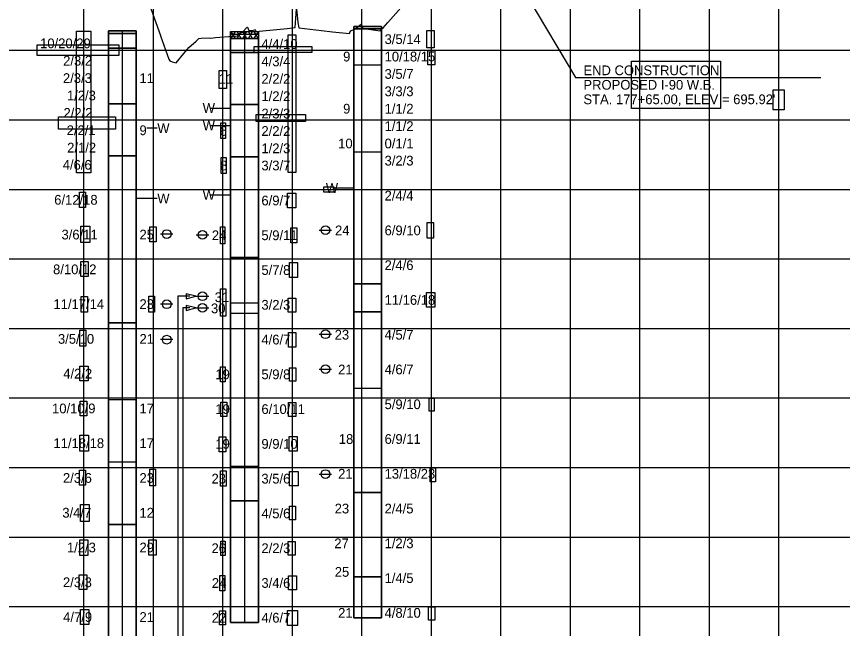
# Model space of a CAD drawing. Extents: x 2192268 to 2194187, y 666571 to 667671.
# Drawn here: x 2193051 to 2193646, y 666943 to 667383 of the extents above; entities that cross this region are included whole.
import ezdxf

# ---------------------------------------------------------------- set-up
doc = ezdxf.new("R2010")
doc.units = 0
for name, color, linetype in [('GT_Historic_Cells', 7, 'Continuous'), ('GT_Historic_Soil_Boring', 7, 'Continuous'), ('GT_Historic_Soil_Layers', 7, 'Continuous'), ('GT_Historic_Text', 7, 'Continuous'), ('GT_Project_Cells', 7, 'Continuous'), ('GT_Project_Text', 7, 'Continuous'), ('PF_P_Text', 7, 'Continuous'), ('PF_X_Ground_Line', 7, 'Continuous'), ('SH_Cut_Line', 7, 'Continuous'), ('SH_Major_Grid_Line', 7, 'Continuous')]:
    doc.layers.add(name, color=color, linetype=linetype)

msp = doc.modelspace()

# ---------------------------------------------------------------- linework, layer by layer
at = {"layer": 'GT_Historic_Cells'}
for p, q in [((2193190.31, 667317.26), (2193205.31, 667317.26)), ((2193152.41, 667302.76), (2193145.07, 667302.76)), ((2193190.31, 667304.76), (2193205.31, 667304.76)), ((2193190.31, 667254.76), (2193205.31, 667254.76)), ((2193278.92, 667259.76), (2193293.92, 667259.76)), ((2193152.41, 667252.26), (2193137.41, 667252.26))]:
    msp.add_line(p, q, dxfattribs=at)
at = {"layer": 'GT_Historic_Soil_Boring'}
for p, q in [((2193293.92, 667375.76), (2193313.92, 667375.76)), ((2193293.92, 667375.76), (2193293.92, 666950.76)), ((2193293.92, 667375.76), (2193293.92, 666950.76)), ((2193293.92, 667374.26), (2193313.92, 667374.26)), ((2193313.92, 667375.76), (2193313.92, 666950.76)), ((2193117.41, 667372.76), (2193137.41, 667372.76)), ((2193117.41, 667372.76), (2193117.41, 666922.76)), ((2193117.41, 667370.76), (2193137.41, 667370.76)), ((2193127.41, 667372.76), (2193127.41, 666922.76)), ((2193137.41, 667372.76), (2193137.41, 666922.76)), ((2193205.31, 667372.26), (2193225.31, 667372.26)), ((2193205.31, 667372.26), (2193205.31, 666947.26)), ((2193205.31, 667370.26), (2193225.31, 667370.26)), ((2193205.31, 667367.26), (2193225.31, 667367.26)), ((2193215.31, 667372.26), (2193215.31, 666947.26)), ((2193225.31, 667372.26), (2193225.31, 666947.26)), ((2193117.41, 667360.26), (2193137.41, 667360.26)), ((2193205.31, 667357.26), (2193225.31, 667357.26)), ((2193293.92, 667348.26), (2193313.92, 667348.26)), ((2193117.41, 667320.26), (2193137.41, 667320.26)), ((2193117.41, 667320.26), (2193137.41, 667320.26)), ((2193205.31, 667319.76), (2193225.31, 667319.76)), ((2193293.92, 667285.76), (2193313.92, 667285.76)), ((2193117.41, 667282.76), (2193137.41, 667282.76)), ((2193205.31, 667282.26), (2193225.31, 667282.26)), ((2193205.31, 667209.76), (2193225.31, 667209.76)), ((2193293.92, 667190.76), (2193313.92, 667190.76)), ((2193205.31, 667177.26), (2193225.31, 667177.26)), ((2193205.31, 667169.76), (2193225.31, 667169.76)), ((2193293.92, 667170.76), (2193313.92, 667170.76)), ((2193117.41, 667162.76), (2193137.41, 667162.76)), ((2193293.92, 667115.76), (2193313.92, 667115.76)), ((2193117.41, 667107.76), (2193137.41, 667107.76)), ((2193117.41, 667062.76), (2193137.41, 667062.76)), ((2193205.31, 667059.76), (2193225.31, 667059.76)), ((2193293.92, 667040.76), (2193313.92, 667040.76)), ((2193205.31, 667034.76), (2193225.31, 667034.76)), ((2193117.41, 667017.76), (2193137.41, 667017.76)), ((2193293.92, 666980.26), (2193313.92, 666980.26)), ((2193205.31, 666947.26), (2193225.31, 666947.26)), ((2193293.92, 666950.76), (2193313.92, 666950.76))]:
    msp.add_line(p, q, dxfattribs=at)
at = {"layer": 'GT_Historic_Soil_Layers'}
for p, q in [((2193205.31, 667367.26), (2193205.31, 667367.26)), ((2193205.8, 667367.26), (2193208.75, 667372.26)), ((2193208.75, 667367.26), (2193205.8, 667372.26)), ((2193209.94, 667367.26), (2193212.89, 667372.26)), ((2193212.89, 667367.26), (2193209.94, 667372.26)), ((2193214.08, 667367.26), (2193217.03, 667372.26)), ((2193217.03, 667367.26), (2193214.08, 667372.26)), ((2193218.21, 667367.26), (2193221.17, 667372.26)), ((2193221.17, 667367.26), (2193218.21, 667372.26)), ((2193222.35, 667367.26), (2193225.31, 667372.26)), ((2193225.31, 667367.26), (2193222.35, 667372.26))]:
    msp.add_line(p, q, dxfattribs=at)
for points in [[(2193293.92, 667375.76), (2193313.92, 667375.76), (2193313.92, 666950.76), (2193293.92, 666950.76)], [(2193293.92, 667374.26), (2193293.92, 667190.76), (2193313.92, 667190.76), (2193313.92, 667374.26)], [(2193117.41, 667372.76), (2193137.41, 667372.76), (2193137.41, 666922.76), (2193117.41, 666922.76)], [(2193205.31, 667372.26), (2193225.31, 667372.26), (2193225.31, 666947.26), (2193205.31, 666947.26)], [(2193205.31, 667209.76), (2193205.31, 667034.76), (2193225.31, 667034.76), (2193225.31, 667209.76)], [(2193293.92, 667170.76), (2193293.92, 667040.76), (2193313.92, 667040.76), (2193313.92, 667170.76)], [(2193117.41, 667162.76), (2193117.41, 667017.76), (2193137.41, 667017.76), (2193137.41, 667162.76)], [(2193293.92, 666980.26), (2193293.92, 666950.76), (2193313.92, 666950.76), (2193313.92, 666980.26)]]:
    msp.add_lwpolyline(points, close=True, dxfattribs=at)
for points in [[(2193313.92, 667374.26), (2193313.92, 667375.76), (2193293.92, 667375.76), (2193293.92, 667374.26), (2193313.92, 667374.26)], [(2193137.41, 667370.76), (2193137.41, 667372.76), (2193117.41, 667372.76), (2193117.41, 667370.76), (2193137.41, 667370.76)], [(2193117.41, 667360.71), (2193117.41, 667360.26), (2193137.41, 667360.26), (2193137.41, 667370.76), (2193117.41, 667370.76), (2193117.41, 667360.71)], [(2193205.31, 667367.26), (2193205.31, 667357.26), (2193225.31, 667357.26), (2193225.31, 667367.26), (2193205.31, 667367.26)], [(2193117.41, 667360.26), (2193117.41, 667320.26), (2193137.41, 667320.26), (2193137.41, 667360.26), (2193117.41, 667360.26)], [(2193205.31, 667357.26), (2193205.31, 667319.76), (2193225.31, 667319.76), (2193225.31, 667357.26), (2193205.31, 667357.26)], [(2193117.41, 667320.26), (2193117.41, 667282.76), (2193137.41, 667282.76), (2193137.41, 667320.26), (2193117.41, 667320.26)], [(2193205.31, 667304.76), (2193205.31, 667282.26), (2193225.31, 667282.26), (2193225.31, 667319.76), (2193205.31, 667319.76), (2193205.31, 667317.26), (2193205.31, 667304.76)], [(2193117.41, 667282.76), (2193117.41, 667162.76), (2193137.41, 667162.76), (2193137.41, 667282.76), (2193117.41, 667282.76)], [(2193205.31, 667254.76), (2193205.31, 667209.76), (2193225.31, 667209.76), (2193225.31, 667282.26), (2193205.31, 667282.26), (2193205.31, 667254.76)], [(2193293.92, 667190.76), (2193293.92, 667170.76), (2193313.92, 667170.76), (2193313.92, 667190.76), (2193293.92, 667190.76)], [(2193293.92, 667040.76), (2193293.92, 666980.26), (2193313.92, 666980.26), (2193313.92, 667040.76), (2193293.92, 667040.76)], [(2193205.31, 667034.76), (2193205.31, 666947.26), (2193225.31, 666947.26), (2193225.31, 667034.76), (2193205.31, 667034.76)], [(2193117.41, 667017.76), (2193117.41, 666922.76), (2193137.41, 666922.76), (2193137.41, 667017.76), (2193117.41, 667017.76)]]:
    msp.add_lwpolyline(points, dxfattribs=at)
at = {"layer": 'GT_Project_Cells'}
for p, q in [((2193163.83, 667226.64), (2193154.83, 667226.64)), ((2193180.66, 667226.12), (2193189.66, 667226.12)), ((2193269.01, 667229.43), (2193278.01, 667229.43)), ((2193180.66, 667181.87), (2193189.66, 667181.87)), ((2193163.83, 667176.14), (2193154.83, 667176.14)), ((2193180.66, 667173.54), (2193189.66, 667173.54)), ((2193269.01, 667154.55), (2193278.01, 667154.55)), ((2193163.83, 667150.7), (2193154.83, 667150.7)), ((2193269.01, 667129.43), (2193278.01, 667129.43)), ((2193269.01, 667054.08), (2193278.01, 667054.08))]:
    msp.add_line(p, q, dxfattribs=at)
for centre in [(2193273.51, 667229.43), (2193159.33, 667226.64), (2193185.16, 667226.12), (2193185.16, 667181.87), (2193159.33, 667176.14), (2193185.16, 667173.54), (2193159.33, 667150.7), (2193273.51, 667154.55), (2193273.51, 667129.43), (2193273.51, 667054.08)]:
    msp.add_circle(centre, 3.12, dxfattribs=at)
at = {"layer": 'GT_Project_Text'}
for p, q in [((2193176.07, 667181.88), (2193167.47, 667181.88)), ((2193176.07, 667173.51), (2193171.01, 667173.51))]:
    msp.add_line(p, q, dxfattribs=at)
for points in [[(2193167.47, 667181.88), (2193167.47, 666837.03), (2193144.96, 666837.03)], [(2193171.01, 667173.51), (2193171.01, 666829.2), (2193145.01, 666829.2)]]:
    msp.add_lwpolyline(points, dxfattribs=at)
at = {"layer": 'PF_P_Text'}
for p, q in [((2193364.8, 667488.34), (2193453.56, 667339.19)), ((2193453.56, 667339.19), (2193630.06, 667339.19))]:
    msp.add_line(p, q, dxfattribs=at)
for points in [[(2193173.26, 667180.13), (2193180.26, 667181.88), (2193173.26, 667183.63)], [(2193173.26, 667171.76), (2193180.26, 667173.51), (2193173.26, 667175.26)]]:
    msp.add_lwpolyline(points, close=True, dxfattribs=at)
at = {"layer": 'PF_X_Ground_Line'}
for points in [[(2193144.88, 667397.7), (2193154.79, 667369.34), (2193154.8, 667369.3), (2193154.81, 667369.27), (2193160.79, 667352.46), (2193161.7, 667351.14), (2193163.21, 667350.44), (2193166.27, 667349.75), (2193171.58, 667356.37)], [(2193171.58, 667356.37), (2193175.32, 667360.88), (2193180.56, 667365.3), (2193180.83, 667365.56), (2193182.57, 667367.29), (2193184.1, 667367.38), (2193190.09, 667367.79), (2193191.03, 667367.54), (2193194.41, 667367.93), (2193207.22, 667368.93), (2193207.86, 667369), (2193210.54, 667369.2), (2193211, 667370.51), (2193211.04, 667370.59), (2193211.04, 667370.59), (2193211.04, 667370.59), (2193211.05, 667370.62), (2193211.06, 667370.63), (2193211.06, 667370.63), (2193211.06, 667370.64), (2193211.09, 667370.7), (2193211.09, 667370.71), (2193211.11, 667370.74), (2193211.25, 667370.79), (2193212.78, 667371.31), (2193214, 667371.72), (2193217.3, 667375.37), (2193217.43, 667375.37), (2193218.39, 667372.94), (2193220.05, 667373.01), (2193222.92, 667373.54), (2193222.97, 667373.54), (2193222.98, 667373.61), (2193223.13, 667373.3), (2193223.56, 667372.26), (2193245.91, 667374.37), (2193251.69, 667375.05), (2193252, 667378.5), (2193252.84, 667388.63), (2193253.76, 667378.73), (2193254.32, 667374.97), (2193270.65, 667373.07), (2193278.58, 667372.14), (2193290.94, 667370.82), (2193291.16, 667371.54), (2193291.49, 667372.8), (2193294.73, 667373.97), (2193299.17, 667377.63), (2193299.69, 667376.59), (2193299.89, 667376.07), (2193300.52, 667374.5), (2193300.59, 667374.32), (2193302.85, 667374.13), (2193312.96, 667372.87), (2193313.81, 667373.93), (2193315.04, 667375), (2193318.4, 667378.74), (2193333.63, 667396.12)]]:
    msp.add_lwpolyline(points, dxfattribs=at)
at = {"layer": 'SH_Cut_Line'}
for points in [[(2193351.68, 667360.59), (2193346.51, 667360.59), (2193346.51, 667372.94), (2193351.68, 667372.94)], [(2193094.45, 667372.44), (2193104.8, 667372.44), (2193104.8, 667270.62), (2193094.45, 667270.62)], [(2193246.69, 667369.77), (2193252.36, 667369.77), (2193252.36, 667270.78), (2193246.69, 667270.78)], [(2193066.07, 667362.76), (2193124.83, 667362.76), (2193124.83, 667355.08), (2193066.07, 667355.08)], [(2193263.88, 667357.25), (2193222.31, 667357.25), (2193222.31, 667361.59), (2193263.88, 667361.59)], [(2193352.18, 667348.24), (2193347.17, 667348.24), (2193347.17, 667358.59), (2193352.18, 667358.59)], [(2193493.84, 667350.85), (2193557.81, 667350.85), (2193557.81, 667316.83), (2193493.84, 667316.83)], [(2193197.11, 667344.23), (2193202.28, 667344.23), (2193202.28, 667331.38), (2193197.11, 667331.38)], [(2193595.64, 667330.43), (2193603.53, 667330.43), (2193603.53, 667316.01), (2193595.64, 667316.01)], [(2193081.43, 667311.01), (2193122.49, 667311.01), (2193122.49, 667302), (2193081.43, 667302)], [(2193259.2, 667307.51), (2193223.82, 667307.51), (2193223.82, 667312.51), (2193259.2, 667312.51)], [(2193198.28, 667306.51), (2193201.62, 667306.51), (2193201.62, 667295.32), (2193198.28, 667295.32)], [(2193198.44, 667281.8), (2193202.12, 667281.8), (2193202.12, 667270.28), (2193198.44, 667270.28)], [(2193272.39, 667260.48), (2193279.57, 667260.48), (2193279.57, 667256.64), (2193272.39, 667256.64)], [(2193096.62, 667256.76), (2193100.96, 667256.76), (2193100.96, 667245.74), (2193096.62, 667245.74)], [(2193252.19, 667245.58), (2193246.35, 667245.58), (2193246.35, 667255.93), (2193252.19, 667255.93)], [(2193097.46, 667232.39), (2193103.97, 667232.39), (2193103.97, 667220.54), (2193097.46, 667220.54)], [(2193151.71, 667221.04), (2193147.2, 667221.04), (2193147.2, 667231.72), (2193151.71, 667231.72)], [(2193201.28, 667219.54), (2193198.11, 667219.54), (2193198.11, 667231.72), (2193201.28, 667231.72)], [(2193252.86, 667220.37), (2193248.69, 667220.37), (2193248.69, 667231.06), (2193252.86, 667231.06)], [(2193351.35, 667223.71), (2193346.84, 667223.71), (2193346.84, 667234.89), (2193351.35, 667234.89)], [(2193097.46, 667206.85), (2193102.96, 667206.85), (2193102.96, 667196.17), (2193097.46, 667196.17)], [(2193253.53, 667195.5), (2193247.69, 667195.5), (2193247.69, 667206.18), (2193253.53, 667206.18)], [(2193197.94, 667187.15), (2193201.78, 667187.15), (2193201.78, 667167.62), (2193197.94, 667167.62)], [(2193352.18, 667173.97), (2193346.17, 667173.97), (2193346.17, 667184.65), (2193352.18, 667184.65)], [(2193097.79, 667181.81), (2193102.3, 667181.81), (2193102.3, 667170.46), (2193097.79, 667170.46)], [(2193150.54, 667170.46), (2193146.53, 667170.46), (2193146.53, 667181.98), (2193150.54, 667181.98)], [(2193252.19, 667170.46), (2193246.85, 667170.46), (2193246.85, 667180.64), (2193252.19, 667180.64)], [(2193096.95, 667157.44), (2193101.29, 667157.44), (2193101.29, 667145.92), (2193096.95, 667145.92)], [(2193252.19, 667145.42), (2193247.02, 667145.42), (2193247.02, 667155.77), (2193252.19, 667155.77)], [(2193096.79, 667131.74), (2193102.8, 667131.74), (2193102.8, 667121.05), (2193096.79, 667121.05)], [(2193198.11, 667131.24), (2193201.45, 667131.24), (2193201.45, 667120.38), (2193198.11, 667120.38)], [(2193252.36, 667120.89), (2193247.69, 667120.89), (2193247.69, 667130.4), (2193252.36, 667130.4)], [(2193097.12, 667106.53), (2193101.96, 667106.53), (2193101.96, 667095.85), (2193097.12, 667095.85)], [(2193198.28, 667105.86), (2193202.62, 667105.86), (2193202.62, 667095.35), (2193198.28, 667095.35)], [(2193252.36, 667095.35), (2193247.02, 667095.35), (2193247.02, 667105.53), (2193252.36, 667105.53)], [(2193351.68, 667099.19), (2193348.18, 667099.19), (2193348.18, 667108.53), (2193351.68, 667108.53)], [(2193096.95, 667081.99), (2193103.13, 667081.99), (2193103.13, 667070.64), (2193096.95, 667070.64)], [(2193197.11, 667080.87), (2193201.95, 667080.87), (2193201.95, 667070.02), (2193197.11, 667070.02)], [(2193253.2, 667070.64), (2193247.35, 667070.64), (2193247.35, 667080.99), (2193253.2, 667080.99)], [(2193352.85, 667048.44), (2193348.84, 667048.44), (2193348.84, 667058.46), (2193352.85, 667058.46)], [(2193096.62, 667056.79), (2193100.96, 667056.79), (2193100.96, 667046.1), (2193096.62, 667046.1)], [(2193151.2, 667045.6), (2193147.2, 667045.6), (2193147.2, 667057.62), (2193151.2, 667057.62)], [(2193198.11, 667056.49), (2193202.12, 667056.49), (2193202.12, 667045.31), (2193198.11, 667045.31)], [(2193254.03, 667045.6), (2193247.69, 667045.6), (2193247.69, 667055.79), (2193254.03, 667055.79)], [(2193097.29, 667032.25), (2193103.46, 667032.25), (2193103.46, 667020.06), (2193097.29, 667020.06)], [(2193252.03, 667021.07), (2193247.69, 667021.07), (2193247.69, 667031.08), (2193252.03, 667031.08)], [(2193096.95, 667006.71), (2193102.63, 667006.71), (2193102.63, 666995.53), (2193096.95, 666995.53)], [(2193151.71, 666995.69), (2193146.53, 666995.69), (2193146.53, 667006.71), (2193151.71, 667006.71)], [(2193198.28, 667005.75), (2193201.45, 667005.75), (2193201.45, 666995.57), (2193198.28, 666995.57)], [(2193251.86, 666995.69), (2193246.85, 666995.69), (2193246.85, 667005.54), (2193251.86, 667005.54)], [(2193101.96, 666970.99), (2193096.45, 666970.99), (2193096.45, 666981.67), (2193101.96, 666981.67)], [(2193201.11, 666970.15), (2193197.61, 666970.15), (2193197.61, 666981.17), (2193201.11, 666981.17)], [(2193252.69, 666970.82), (2193247.02, 666970.82), (2193247.02, 666981), (2193252.69, 666981)], [(2193352.18, 666948.95), (2193347.67, 666948.95), (2193347.67, 666958.64), (2193352.18, 666958.64)], [(2193103.3, 666945.78), (2193097.29, 666945.78), (2193097.29, 666956.63), (2193103.3, 666956.63)], [(2193201.62, 666945.62), (2193197.28, 666945.62), (2193197.28, 666955.8), (2193201.62, 666955.8)], [(2193253.36, 666945.11), (2193246.35, 666945.11), (2193246.35, 666955.96), (2193253.36, 666955.96)]]:
    msp.add_lwpolyline(points, close=True, dxfattribs=at)
at = {"layer": 'SH_Major_Grid_Line'}
for p, q in [((2193099.8, 666608.76), (2193099.8, 667608.76)), ((2193149.8, 666608.76), (2193149.8, 667608.76)), ((2193199.8, 666608.76), (2193199.8, 667608.76)), ((2193249.8, 666608.76), (2193249.8, 667608.76)), ((2193299.8, 666608.76), (2193299.8, 667608.76)), ((2193349.8, 666608.76), (2193349.8, 667608.76)), ((2193399.8, 666608.76), (2193399.8, 667608.76)), ((2193449.8, 666608.76), (2193449.8, 667608.76)), ((2193499.8, 666608.76), (2193499.8, 667608.76)), ((2193549.8, 666608.76), (2193549.8, 667608.76)), ((2193599.8, 666608.76), (2193599.8, 667608.76)), ((2192599.8, 667358.76), (2194099.8, 667358.76)), ((2192599.8, 667308.76), (2194099.8, 667308.76)), ((2192599.8, 667258.76), (2194099.8, 667258.76)), ((2192599.8, 667208.76), (2194099.8, 667208.76)), ((2192599.8, 667158.76), (2194099.8, 667158.76)), ((2192599.8, 667108.76), (2194099.8, 667108.76)), ((2192599.8, 667058.76), (2194099.8, 667058.76)), ((2192599.8, 667008.76), (2194099.8, 667008.76)), ((2192599.8, 666958.76), (2194099.8, 666958.76))]:
    msp.add_line(p, q, dxfattribs=at)

# ---------------------------------------------------------------- texts
at = {"layer": 'GT_Historic_Cells'}
for p in [(2193185.23, 667313.76), (2193185.23, 667301.26), (2193152.59, 667299.26), (2193273.84, 667256.26), (2193152.59, 667248.76), (2193185.23, 667251.26)]:
    msp.add_text('W', height=7, dxfattribs=at).set_placement(p)
at = {"layer": 'GT_Historic_Text'}
for s, p in [('10/20/29', (2193068.28, 667360.26)), ('4/4/10', (2193227.49, 667359.76)), ('3/5/14', (2193316.1, 667363.26)), ('2/3/2', (2193084.87, 667347.76)), ('9', (2193286.27, 667350.76)), ('10/18/15', (2193316.1, 667350.76)), ('4/3/4', (2193227.49, 667347.26)), ('3/5/7', (2193316.1, 667338.26)), ('2/3/3', (2193084.7, 667335.26)), ('11', (2193139.77, 667335.26)), ('11', (2193196.74, 667334.76)), ('2/2/2', (2193227.49, 667334.76)), ('3/3/3', (2193316.1, 667325.76)), ('1/2/3', (2193087.57, 667322.76)), ('1/2/2', (2193227.49, 667322.26)), ('9', (2193286.27, 667313.26)), ('1/1/2', (2193316.1, 667313.26)), ('2/2/2', (2193085.09, 667310.26)), ('2/3/3', (2193227.49, 667309.76)), ('1/1/2', (2193316.1, 667300.76)), ('2/2/1', (2193087.41, 667297.76)), ('9', (2193139.77, 667297.76)), ('6', (2193197.55, 667297.26)), ('2/2/2', (2193227.49, 667297.26)), ('0/1/1', (2193316.1, 667288.26)), ('2/1/2', (2193087.74, 667285.26)), ('1/2/3', (2193227.49, 667284.76)), ('10', (2193282.69, 667288.26)), ('4/6/6', (2193084.54, 667272.92)), ('8', (2193197.88, 667272.42)), ('3/3/7', (2193227.49, 667272.42)), ('3/2/3', (2193316.1, 667275.92)), ('6/12/18', (2193078.42, 667247.76)), ('6/9/7', (2193227.49, 667247.26)), ('2/4/4', (2193316.1, 667250.76)), ('24', (2193280.43, 667225.76)), ('6/9/10', (2193316.1, 667225.76)), ('3/6/11', (2193083.67, 667222.76)), ('25', (2193139.77, 667222.76)), ('24', (2193191.82, 667222.26)), ('5/9/11', (2193227.49, 667222.26)), ('2/4/6', (2193316.1, 667200.76)), ('8/10/12', (2193077.6, 667197.76)), ('5/7/8', (2193227.49, 667197.26)), ('31', (2193193.87, 667177.72)), ('11/16/18', (2193316.1, 667175.76)), ('11/17/14', (2193077.88, 667172.76)), ('23', (2193139.77, 667172.76)), ('30', (2193191.21, 667169.7)), ('3/2/3', (2193227.49, 667172.26)), ('3/5/10', (2193081.12, 667147.76)), ('21', (2193139.77, 667147.76)), ('4/6/7', (2193227.49, 667147.26)), ('23', (2193280.21, 667150.76)), ('4/5/7', (2193316.1, 667150.76)), ('4/2/2', (2193084.92, 667122.76)), ('19', (2193194.36, 667122.26)), ('5/9/8', (2193227.49, 667122.26)), ('21', (2193282.7, 667125.76)), ('4/6/7', (2193316.1, 667125.76)), ('5/9/10', (2193316.1, 667100.76)), ('10/10/9', (2193076.88, 667097.76)), ('17', (2193139.77, 667097.76)), ('19', (2193194.36, 667097.26)), ('6/10/11', (2193227.49, 667097.26)), ('18', (2193283.19, 667075.76)), ('6/9/11', (2193316.1, 667075.76)), ('11/18/18', (2193077.88, 667072.76)), ('17', (2193139.77, 667072.76)), ('19', (2193194.36, 667072.26)), ('9/9/10', (2193227.49, 667072.26)), ('13/18/23', (2193316.1, 667050.76)), ('2/3/6', (2193084.7, 667047.76)), ('23', (2193139.77, 667047.76)), ('23', (2193191.6, 667047.26)), ('3/5/6', (2193227.49, 667047.26)), ('21', (2193282.7, 667050.76)), ('3/4/7', (2193084.26, 667022.76)), ('12', (2193139.77, 667022.76)), ('4/5/6', (2193227.49, 667022.26)), ('23', (2193280.21, 667025.76)), ('2/4/5', (2193316.1, 667025.76)), ('1/2/3', (2193087.57, 666997.76)), ('29', (2193139.77, 666997.76)), ('2/2/3', (2193227.49, 666997.26)), ('27', (2193279.93, 667000.76)), ('1/2/3', (2193316.1, 667000.76)), ('26', (2193191.6, 666997.26)), ('25', (2193280.26, 666980.22)), ('1/4/5', (2193316.1, 666975.76)), ('2/3/3', (2193084.7, 666972.76)), ('24', (2193191.82, 666972.26)), ('3/4/6', (2193227.49, 666972.26)), ('21', (2193282.7, 666950.76)), ('4/8/10', (2193316.1, 666950.76)), ('4/7/9', (2193084.87, 666947.76)), ('21', (2193139.77, 666947.76)), ('22', (2193191.76, 666947.26)), ('4/6/7', (2193227.49, 666947.26))]:
    msp.add_text(s, height=7, dxfattribs=at).set_placement(p)
at = {"layer": 'PF_P_Text'}
for s, p in [('END CONSTRUCTION', (2193459.16, 667340.86)), ('PROPOSED I-90 W.B.', (2193459.16, 667330.44)), ("STA. 177+65.00, ELEV = 695.92'", (2193459.16, 667320.02))]:
    msp.add_text(s, height=7, rotation=360, dxfattribs=at).set_placement(p)

doc.saveas('drawing.dxf')
